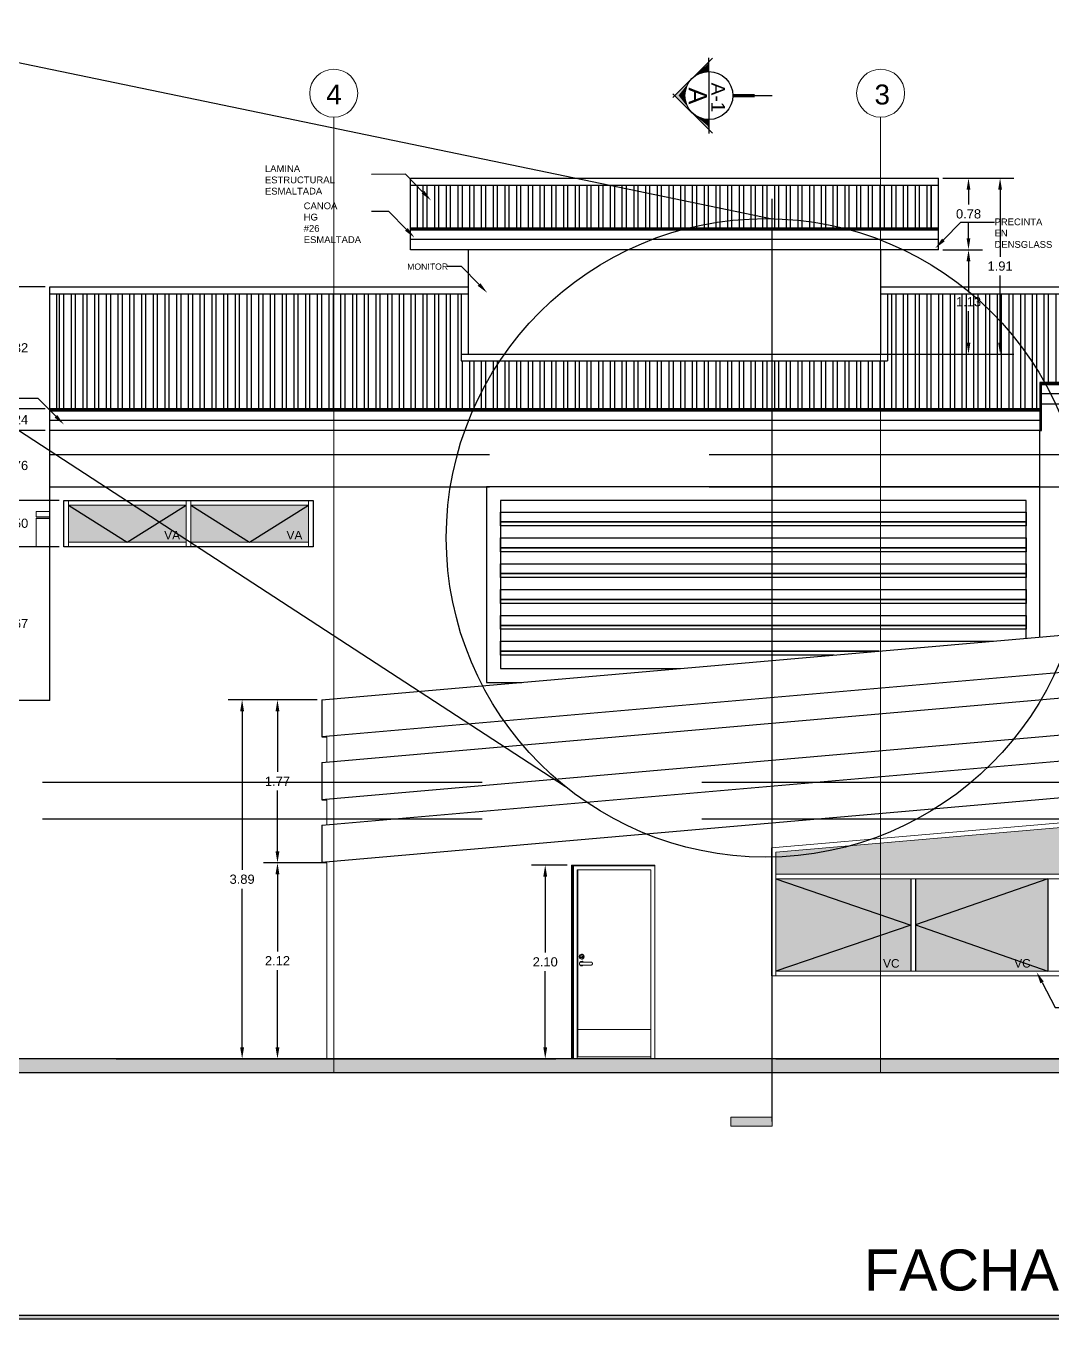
# Model space of a CAD drawing. Header units: inches. Extents: x -6 to 158, y 10 to 161.
# Drawn here: x 131.9 to 143.02, y 10.41 to 24.43 of the extents above; entities that cross this region are included whole.
import ezdxf
from ezdxf import colors
from ezdxf.entities.mleader import LeaderData, LeaderLine
from ezdxf.math import Vec2, Vec3

# ---------------------------------------------------------------- set-up
doc = ezdxf.new("R2010")
doc.units = ezdxf.units.IN
doc.header["$MEASUREMENT"] = 0
for name, pattern in [('Center', [40, 10, -5, 20, -5]), ('DASHED2', [9.525, 6.35, -3.175]), ('Grid Line', [22.225, 12.7, -3.175, 3.175, -3.175])]:
    doc.linetypes.add(name, pattern=pattern)
for name, color, linetype in [('10 HATCH 2', 9, 'Continuous'), ('2', 2, 'Continuous'), ('2 Ejes 2', 2, 'Continuous'), ('3', 3, 'Continuous'), ('4 Paredes', 5, 'Continuous'), ('6', 6, 'Continuous'), ('A-WALL-PATT', 9, 'Continuous'), ('Dim', 2, 'Continuous'), ('LCorte', 5, 'Center'), ('Proy', 1, 'DASHED2'), ('Seccion', 3, 'Continuous'), ('TEXTO', 2, 'Continuous')]:
    doc.layers.add(name, color=color, linetype=linetype)
for name, color, linetype, lineweight in [('A-DOOR', 2, 'Continuous', 9), ('A-DOOR-FRAM', 2, 'Continuous', 18), ('A-FLOR', 5, 'Continuous', 9), ('A-GENM', 3, 'Continuous', 9), ('A-GLAZ-CWMG', 2, 'Continuous', 9), ('A-WALL', 5, 'Continuous', 9), ('S-GRID', 1, 'Continuous', 9), ('S-GRID-IDEN', 1, 'Continuous', 9)]:
    doc.layers.add(name, color=color, linetype=linetype, lineweight=lineweight)
doc.styles.add('Arial', font='arial.ttf', dxfattribs={"height": 250})
doc.styles.add('Arial_1', font='arial.ttf', dxfattribs={"height": 450})
doc.styles.add('style1', font='micross.ttf')
doc.dimstyles.new('1-50', dxfattribs={"dimscale": 0.05, "dimtxt": 2, "dimasz": 2.5, "dimexe": 3, "dimexo": 1, "dimgap": 1, "dimtad": 0, "dimtih": 1, "dimtoh": 1, "dimzin": 1, "dimdsep": 46, "dimtxsty": 'style1', "dimcen": 2.5, "dimclrd": 124, "dimclre": 124, "dimclrt": 1, "dimadec": 0, "dimazin": 0, "dimtfac": 1, "dimtmove": 2, "dimatfit": 3, "dimfxl": 1, "dimtolj": 1, "dimtzin": 0, "dimlwd": -1, "dimlwe": -1, "dimarcsym": 0})

# ---------------------------------------------------------------- blocks, each defined once
blk = doc.blocks.new('Doors_Door-sets_JELD-WEN_Interior_HP_FS12_FCore_Single_1_0 - 890 x 2090 mm - M9 x M21-327305-Section 4')
at = {"layer": 'A-DOOR'}
for p, q in [((-2114, 2100), (-2114, 0)), ((-2104, 0), (-2104, 2090)), ((-2104, 2090), (-1223, 2090)), ((-1223, 2090), (-1223, 0)), ((-2014, 1133), (-2015, 1133)), ((-2015, 1115), (-2020, 1115)), ((-2020, 1099), (-2015, 1099)), ((-1915, 1049), (-2020, 1049)), ((-2020, 1014), (-1915, 1014)), ((-2015, 1080), (-2014, 1080)), ((-1995, 1111), (-1992, 1111)), ((-1992, 1103), (-1995, 1103)), ((-2055, 318), (-1265, 318)), ((-2063, 22), (-1265, 22)), ((-2063, 22), (-2063, 0)), ((-1265, 0), (-1265, 22))]:
    blk.add_line(p, q, dxfattribs=at)
at = {"layer": 'A-DOOR', "flags": 128}
for points in [[(-2020, 1049), (-2021, 1049), (-2022, 1049), (-2022, 1049), (-2023, 1049), (-2024, 1049), (-2025, 1048), (-2025, 1048), (-2026, 1048), (-2027, 1048), (-2027, 1048), (-2028, 1047), (-2028, 1047), (-2029, 1047), (-2030, 1046), (-2030, 1046), (-2031, 1046), (-2031, 1045), (-2032, 1045), (-2032, 1044), (-2033, 1044), (-2033, 1043), (-2034, 1043), (-2034, 1042), (-2035, 1042), (-2035, 1041), (-2035, 1040), (-2036, 1040), (-2036, 1039), (-2036, 1038), (-2037, 1038), (-2037, 1037), (-2037, 1037), (-2037, 1036), (-2037, 1035), (-2038, 1034), (-2038, 1034), (-2038, 1033), (-2038, 1032), (-2038, 1032), (-2038, 1031), (-2038, 1030), (-2038, 1030), (-2038, 1029), (-2037, 1028), (-2037, 1028), (-2037, 1027), (-2037, 1026), (-2037, 1026), (-2036, 1025), (-2036, 1024), (-2036, 1024), (-2036, 1023), (-2035, 1022), (-2035, 1022), (-2034, 1021), (-2034, 1021), (-2034, 1020), (-2033, 1020), (-2033, 1019), (-2032, 1019), (-2032, 1018), (-2031, 1018), (-2031, 1017), (-2030, 1017), (-2029, 1017), (-2029, 1016), (-2028, 1016), (-2028, 1016), (-2027, 1015), (-2026, 1015), (-2026, 1015), (-2025, 1015), (-2024, 1014), (-2024, 1014), (-2023, 1014), (-2022, 1014), (-2021, 1014), (-2021, 1014), (-2020, 1014)], [(-1915, 1014), (-1914, 1014), (-1914, 1014), (-1913, 1014), (-1912, 1014), (-1912, 1014), (-1911, 1015), (-1910, 1015), (-1909, 1015), (-1909, 1015), (-1908, 1015), (-1908, 1016), (-1907, 1016), (-1906, 1016), (-1906, 1017), (-1905, 1017), (-1905, 1017), (-1904, 1018), (-1903, 1018), (-1903, 1019), (-1902, 1019), (-1902, 1020), (-1902, 1020), (-1901, 1021), (-1901, 1021), (-1900, 1022), (-1900, 1023), (-1900, 1023), (-1899, 1024), (-1899, 1025), (-1899, 1025), (-1899, 1026), (-1898, 1026), (-1898, 1027), (-1898, 1028), (-1898, 1029), (-1898, 1029), (-1898, 1030), (-1898, 1031), (-1898, 1031), (-1898, 1032), (-1898, 1033), (-1898, 1033), (-1898, 1034), (-1898, 1035), (-1898, 1035), (-1898, 1036), (-1898, 1037), (-1899, 1037), (-1899, 1038), (-1899, 1039), (-1899, 1039), (-1900, 1040), (-1900, 1041), (-1901, 1041), (-1901, 1042), (-1901, 1042), (-1902, 1043), (-1902, 1043), (-1903, 1044), (-1903, 1044), (-1904, 1045), (-1904, 1045), (-1905, 1046), (-1905, 1046), (-1906, 1046), (-1907, 1047), (-1907, 1047), (-1908, 1047), (-1908, 1048), (-1909, 1048), (-1910, 1048), (-1910, 1048), (-1911, 1049), (-1912, 1049), (-1913, 1049), (-1913, 1049), (-1914, 1049), (-1915, 1049), (-1915, 1049)]]:
    blk.add_lwpolyline(points, dxfattribs=at)
at = {"layer": 'A-DOOR'}
for centre, major_axis, start_param, end_param in [((-2015, 1107), (0, 26), 4.712389, 7.659898), ((-2015, 1107), (0, 25), 4.712389, 7.643592), ((-2014, 1107), (0, 26), 4.712389, 6.597345), ((-2015, 1107), (0, 26), 1.76488, 4.712389), ((-2015, 1107), (0, 25), 1.781186, 4.712389), ((-2014, 1032), (0, 25), 5.531805, 7.853982), ((-2014, 1032), (0, 25), 1.570796, 3.889982), ((-2014, 1107), (0, 26), 2.827433, 4.712389), ((-2015, 1046), (0, 68.1), 5.938804, 6.312607), ((-2015, 1167), (0, 68.1), 3.112171, 3.485974), ((-2007, 1107), (0, 15.7), 4.45524, 4.969538)]:
    blk.add_ellipse(centre, major_axis=major_axis, ratio=0.989802, start_param=start_param, end_param=end_param, dxfattribs=at)
for points in [[(-1995, 1111), (-1997, 1111), (-2000, 1112), (-2006, 1113), (-2013, 1114), (-2020, 1115), (-2026, 1114), (-2032, 1113), (-2037, 1112), (-2040, 1111), (-2041, 1111)], [(-2041, 1111), (-2041, 1110), (-2041, 1109), (-2041, 1107), (-2041, 1107)], [(-2041, 1107), (-2041, 1106), (-2041, 1104), (-2041, 1103), (-2041, 1103)], [(-2041, 1103), (-2040, 1102), (-2037, 1101), (-2032, 1100), (-2026, 1099), (-2020, 1098), (-2013, 1099), (-2006, 1100), (-2000, 1101), (-1997, 1102), (-1995, 1103)], [(-1995, 1107), (-1995, 1107), (-1995, 1109), (-1995, 1110), (-1995, 1111)], [(-1995, 1103), (-1995, 1103), (-1995, 1104), (-1995, 1106), (-1995, 1107)]]:
    blk.add_open_spline(points, degree=3, dxfattribs=at)
at = {"layer": 'A-DOOR-FRAM'}
for p, q in [((-2104, 0), (-2104, 2090)), ((-1223, 2090), (-2104, 2090)), ((-2063, 2048), (-2063, 0)), ((-2063, 2048), (-1265, 2048)), ((-2056, 2048), (-2056, 22)), ((-1265, 2048), (-1265, 0)), ((-1223, 0), (-1223, 2090))]:
    blk.add_line(p, q, dxfattribs=at)
blk = doc.blocks.new('Rectangular Mullion - 50 x 150mm-1630268-Section 4')
at = {"layer": 'A-GLAZ-CWMG'}
for p, q in [((91, 900), (91, 950)), ((91, 950), (6030, 950)), ((91, 900), (6030, 900)), ((6030, 950), (6030, 900))]:
    blk.add_line(p, q, dxfattribs=at)
blk = doc.blocks.new('*D549')
at = {"layer": 'Defpoints', "color": 0, "transparency": 16777216}
for p in [(137.814, 15.332), (137.528, 13.232), (137.778, 13.232)]:
    blk.add_point(p, dxfattribs=at)
at = {"layer": 'Dim', "color": 124, "transparency": 16777216}
for p, q in [((137.764, 15.332), (137.378, 15.332)), ((137.528, 15.207), (137.528, 14.384)), ((137.528, 13.357), (137.528, 14.181)), ((137.728, 13.232), (137.378, 13.232))]:
    blk.add_line(p, q, dxfattribs=at)
for points in [[(137.507, 15.207), (137.549, 15.207), (137.528, 15.332)], [(137.507, 13.357), (137.549, 13.357), (137.528, 13.232)]]:
    blk.add_solid(points, dxfattribs=at)
at = {"layer": 'Dim', "color": 1, "transparency": 16777216, "insert": (137.528, 14.282), "char_height": 0.1, "attachment_point": 5, "style": 'style1'}
blk.add_mtext('\\A1;2.10', dxfattribs=at)
blk = doc.blocks.new('*D550')
at = {"layer": 'Defpoints', "color": 0, "transparency": 16777216}
for p in [(134.627, 15.357), (135.162, 15.357), (135.162, 13.232)]:
    blk.add_point(p, dxfattribs=at)
at = {"layer": 'Dim', "color": 124, "transparency": 16777216}
for p, q in [((135.112, 15.357), (134.477, 15.357)), ((134.627, 15.232), (134.627, 14.396)), ((134.627, 13.357), (134.627, 14.194)), ((135.112, 13.232), (134.477, 13.232))]:
    blk.add_line(p, q, dxfattribs=at)
for points in [[(134.606, 15.232), (134.648, 15.232), (134.627, 15.357)], [(134.606, 13.357), (134.648, 13.357), (134.627, 13.232)]]:
    blk.add_solid(points, dxfattribs=at)
at = {"layer": 'Dim', "color": 1, "transparency": 16777216, "insert": (134.627, 14.295), "char_height": 0.1, "attachment_point": 5, "style": 'style1'}
blk.add_mtext('\\A1;2.12', dxfattribs=at)
blk = doc.blocks.new('*D551')
at = {"layer": 'Defpoints', "color": 0, "transparency": 16777216}
for p in [(134.627, 17.123), (135.107, 17.123), (135.162, 15.357)]:
    blk.add_point(p, dxfattribs=at)
at = {"layer": 'Dim', "color": 124, "transparency": 16777216}
for p, q in [((135.057, 17.123), (134.477, 17.123)), ((134.627, 16.998), (134.627, 16.341)), ((134.627, 15.482), (134.627, 16.139)), ((135.112, 15.357), (134.477, 15.357))]:
    blk.add_line(p, q, dxfattribs=at)
for points in [[(134.606, 16.998), (134.648, 16.998), (134.627, 17.123)], [(134.606, 15.482), (134.648, 15.482), (134.627, 15.357)]]:
    blk.add_solid(points, dxfattribs=at)
at = {"layer": 'Dim', "color": 1, "transparency": 16777216, "insert": (134.627, 16.24), "char_height": 0.1, "attachment_point": 5, "style": 'style1'}
blk.add_mtext('\\A1;1.77', dxfattribs=at)
blk = doc.blocks.new('*D552')
at = {"layer": 'Defpoints', "color": 0, "transparency": 16777216}
for p in [(131.79, 18.782), (132.312, 18.782), (132.162, 17.115)]:
    blk.add_point(p, dxfattribs=at)
at = {"layer": 'Dim', "color": 124, "transparency": 16777216}
for p, q in [((132.262, 18.782), (131.64, 18.782)), ((131.79, 18.657), (131.79, 18.05)), ((131.79, 17.24), (131.79, 17.847)), ((132.112, 17.115), (131.64, 17.115))]:
    blk.add_line(p, q, dxfattribs=at)
for points in [[(131.769, 18.657), (131.811, 18.657), (131.79, 18.782)], [(131.769, 17.24), (131.811, 17.24), (131.79, 17.115)]]:
    blk.add_solid(points, dxfattribs=at)
at = {"layer": 'Dim', "color": 1, "transparency": 16777216, "insert": (131.79, 17.949), "char_height": 0.1, "attachment_point": 5, "style": 'style1'}
blk.add_mtext('\\A1;1.67', dxfattribs=at)
blk = doc.blocks.new('*D553')
at = {"layer": 'Defpoints', "color": 0, "transparency": 16777216}
for p in [(131.79, 19.282), (132.312, 19.282), (132.312, 18.782)]:
    blk.add_point(p, dxfattribs=at)
at = {"layer": 'Dim', "color": 124, "transparency": 16777216}
for p, q in [((132.262, 19.282), (131.64, 19.282)), ((131.79, 19.157), (131.79, 19.138)), ((131.79, 18.907), (131.79, 18.934)), ((132.262, 18.782), (131.64, 18.782))]:
    blk.add_line(p, q, dxfattribs=at)
for points in [[(131.769, 19.157), (131.811, 19.157), (131.79, 19.282)], [(131.769, 18.907), (131.811, 18.907), (131.79, 18.782)]]:
    blk.add_solid(points, dxfattribs=at)
at = {"layer": 'Dim', "color": 1, "transparency": 16777216, "insert": (131.791, 19.036), "char_height": 0.1, "attachment_point": 5, "style": 'style1'}
blk.add_mtext('\\A1;0.50', dxfattribs=at)
blk = doc.blocks.new('*D554')
at = {"layer": 'Defpoints', "color": 0, "transparency": 16777216}
for p in [(131.79, 20.041), (132.162, 20.041), (132.162, 19.282)]:
    blk.add_point(p, dxfattribs=at)
at = {"layer": 'Dim', "color": 124, "transparency": 16777216}
for p, q in [((132.112, 20.041), (131.64, 20.041)), ((131.79, 19.916), (131.79, 19.764)), ((131.79, 19.407), (131.79, 19.56)), ((132.112, 19.282), (131.64, 19.282))]:
    blk.add_line(p, q, dxfattribs=at)
for points in [[(131.769, 19.916), (131.811, 19.916), (131.79, 20.041)], [(131.769, 19.407), (131.811, 19.407), (131.79, 19.282)]]:
    blk.add_solid(points, dxfattribs=at)
at = {"layer": 'Dim', "color": 1, "transparency": 16777216, "insert": (131.79, 19.662), "char_height": 0.1, "attachment_point": 5, "style": 'style1'}
blk.add_mtext('\\A1;0.76', dxfattribs=at)
blk = doc.blocks.new('*D555')
at = {"layer": 'Defpoints', "color": 0, "transparency": 16777216}
for p in [(131.79, 20.276), (132.162, 20.276), (132.162, 20.041)]:
    blk.add_point(p, dxfattribs=at)
at = {"layer": 'Dim', "color": 124, "transparency": 16777216}
for p, q in [((131.79, 20.401), (131.79, 20.526)), ((132.112, 20.276), (131.64, 20.276)), ((131.79, 20.276), (131.79, 20.26)), ((131.79, 20.041), (131.79, 20.057)), ((132.112, 20.041), (131.64, 20.041)), ((131.79, 19.916), (131.79, 19.791))]:
    blk.add_line(p, q, dxfattribs=at)
for points in [[(131.769, 20.401), (131.811, 20.401), (131.79, 20.276)], [(131.769, 19.916), (131.811, 19.916), (131.79, 20.041)]]:
    blk.add_solid(points, dxfattribs=at)
at = {"layer": 'Dim', "color": 1, "transparency": 16777216, "insert": (131.79, 20.159), "char_height": 0.1, "attachment_point": 5, "style": 'style1'}
blk.add_mtext('\\A1;0.24', dxfattribs=at)
blk = doc.blocks.new('*D556')
at = {"layer": 'Defpoints', "color": 0, "transparency": 16777216}
for p in [(131.79, 21.598), (132.162, 21.598), (132.162, 20.276)]:
    blk.add_point(p, dxfattribs=at)
at = {"layer": 'Dim', "color": 124, "transparency": 16777216}
for p, q in [((132.112, 21.598), (131.64, 21.598)), ((131.79, 21.473), (131.79, 21.039)), ((131.79, 20.401), (131.79, 20.836)), ((132.112, 20.276), (131.64, 20.276))]:
    blk.add_line(p, q, dxfattribs=at)
for points in [[(131.769, 21.473), (131.811, 21.473), (131.79, 21.598)], [(131.769, 20.401), (131.811, 20.401), (131.79, 20.276)]]:
    blk.add_solid(points, dxfattribs=at)
at = {"layer": 'Dim', "color": 1, "transparency": 16777216, "insert": (131.79, 20.937), "char_height": 0.1, "attachment_point": 5, "style": 'style1'}
blk.add_mtext('\\A1;1.32', dxfattribs=at)
blk = doc.blocks.new('*D423')
at = {"layer": 'Defpoints', "color": 0, "transparency": 16777216}
for p in [(131.419, 20.041), (132.162, 20.041), (132.162, 17.115)]:
    blk.add_point(p, dxfattribs=at)
at = {"layer": 'Dim', "color": 124, "transparency": 16777216}
for p, q in [((132.112, 20.041), (131.269, 20.041)), ((131.419, 19.916), (131.419, 18.679)), ((131.419, 17.24), (131.419, 18.476)), ((132.112, 17.115), (131.269, 17.115))]:
    blk.add_line(p, q, dxfattribs=at)
for points in [[(131.398, 19.916), (131.44, 19.916), (131.419, 20.041)], [(131.398, 17.24), (131.44, 17.24), (131.419, 17.115)]]:
    blk.add_solid(points, dxfattribs=at)
at = {"layer": 'Dim', "color": 1, "transparency": 16777216, "insert": (131.419, 18.578), "char_height": 0.1, "attachment_point": 5, "style": 'style1'}
blk.add_mtext('\\A1;2.93', dxfattribs=at)
blk = doc.blocks.new('*D425')
at = {"layer": 'Defpoints', "color": 0, "transparency": 16777216}
for p in [(134.244, 17.123), (134.627, 17.123), (134.627, 13.232)]:
    blk.add_point(p, dxfattribs=at)
at = {"layer": 'Dim', "color": 124, "transparency": 16777216}
for p, q in [((134.577, 17.123), (134.094, 17.123)), ((134.244, 16.998), (134.244, 15.279)), ((134.244, 13.357), (134.244, 15.076)), ((134.577, 13.232), (134.094, 13.232))]:
    blk.add_line(p, q, dxfattribs=at)
for points in [[(134.223, 16.998), (134.265, 16.998), (134.244, 17.123)], [(134.223, 13.357), (134.265, 13.357), (134.244, 13.232)]]:
    blk.add_solid(points, dxfattribs=at)
at = {"layer": 'Dim', "color": 1, "transparency": 16777216, "insert": (134.244, 15.178), "char_height": 0.1, "attachment_point": 5, "style": 'style1'}
blk.add_mtext('\\A1;3.89', dxfattribs=at)
blk = doc.blocks.new('*D560')
at = {"layer": 'Defpoints', "color": 0, "transparency": 16777216}
for p in [(141.787, 22.001), (142.114, 22.001), (141.162, 20.87)]:
    blk.add_point(p, dxfattribs=at)
at = {"layer": 'Dim', "color": 124, "transparency": 16777216}
for p, q in [((141.837, 22.001), (142.264, 22.001)), ((142.114, 21.876), (142.114, 21.538)), ((142.114, 20.995), (142.114, 21.334)), ((141.212, 20.87), (142.264, 20.87))]:
    blk.add_line(p, q, dxfattribs=at)
for points in [[(142.093, 21.876), (142.134, 21.876), (142.114, 22.001)], [(142.093, 20.995), (142.134, 20.995), (142.114, 20.87)]]:
    blk.add_solid(points, dxfattribs=at)
at = {"layer": 'Dim', "color": 1, "transparency": 16777216, "insert": (142.114, 21.436), "char_height": 0.1, "attachment_point": 5, "style": 'style1'}
blk.add_mtext('\\A1;1.13', dxfattribs=at)
blk = doc.blocks.new('*D561')
at = {"layer": 'Defpoints', "color": 0, "transparency": 16777216}
for p in [(141.787, 22.776), (142.114, 22.776), (141.787, 22.001)]:
    blk.add_point(p, dxfattribs=at)
at = {"layer": 'Dim', "color": 124, "transparency": 16777216}
for p, q in [((141.837, 22.776), (142.264, 22.776)), ((142.114, 22.651), (142.114, 22.491)), ((142.114, 22.126), (142.114, 22.287)), ((141.837, 22.001), (142.264, 22.001))]:
    blk.add_line(p, q, dxfattribs=at)
for points in [[(142.093, 22.651), (142.134, 22.651), (142.114, 22.776)], [(142.093, 22.126), (142.134, 22.126), (142.114, 22.001)]]:
    blk.add_solid(points, dxfattribs=at)
at = {"layer": 'Dim', "color": 1, "transparency": 16777216, "insert": (142.114, 22.389), "char_height": 0.1, "attachment_point": 5, "style": 'style1'}
blk.add_mtext('\\A1;0.78', dxfattribs=at)
blk = doc.blocks.new('*D426')
at = {"layer": 'Defpoints', "color": 0, "transparency": 16777216}
for p in [(142.114, 22.776), (142.456, 22.776), (142.114, 20.87)]:
    blk.add_point(p, dxfattribs=at)
at = {"layer": 'Dim', "color": 124, "transparency": 16777216}
for p, q in [((142.164, 22.776), (142.606, 22.776)), ((142.456, 22.651), (142.456, 21.925)), ((142.456, 20.995), (142.456, 21.722)), ((142.164, 20.87), (142.606, 20.87))]:
    blk.add_line(p, q, dxfattribs=at)
for points in [[(142.435, 22.651), (142.477, 22.651), (142.456, 22.776)], [(142.435, 20.995), (142.477, 20.995), (142.456, 20.87)]]:
    blk.add_solid(points, dxfattribs=at)
at = {"layer": 'Dim', "color": 1, "transparency": 16777216, "insert": (142.456, 21.823), "char_height": 0.1, "attachment_point": 5, "style": 'style1'}
blk.add_mtext('\\A1;1.91', dxfattribs=at)
blk = doc.blocks.new('Grid - M_Grid Head - Circle-10837-Section 2')
at = {"layer": 'S-GRID-IDEN'}
blk.add_circle((-13844, 10530), 325, dxfattribs=at)

msp = doc.modelspace()

# ---------------------------------------------------------------- hatches: boundary and pattern name
at = {"layer": '10 HATCH 2'}
h = msp.add_hatch(dxfattribs=at)
h.set_pattern_fill('STEEL', color=251, scale=0.04, angle=45)
h.set_pattern_definition([(90, (-3122.95214, -1605.78039), (-0.127, 0), []), (90, (-3122.99704, -1605.73549), (-0.127, 0), [])])
h.paths.add_polyline_path([(139.987, 20.276), (139.987, 20.795), (136.618, 20.795), (136.618, 21.523), (135.237, 21.523), (135.237, 20.276)])
h.paths.add_polyline_path([(135.237, 21.523), (132.237, 21.523), (132.237, 20.276), (135.237, 20.276)])
h.paths.add_polyline_path([(141.162, 20.276), (141.162, 20.795), (139.987, 20.795), (139.987, 20.276)])
h.paths.add_polyline_path([(142.887, 20.276), (142.887, 20.561), (142.887, 20.563), (146.743, 20.563), (146.743, 21.523), (141.237, 21.523), (141.237, 20.795), (141.162, 20.795), (141.162, 20.276)])
h.paths.add_polyline_path([(141.162, 22.236), (141.712, 22.236), (141.712, 22.701), (141.162, 22.701)])
h.paths.add_polyline_path([(141.162, 22.236), (141.162, 22.701), (139.987, 22.701), (139.987, 22.236)])
h.paths.add_polyline_path([(139.987, 22.236), (139.987, 22.701), (136.143, 22.701), (136.143, 22.236)])
h = msp.add_hatch(color=251, dxfattribs=at)
h.dxf.hatch_style = 1
h.paths.add_polyline_path([(158.455, 13.232), (153.781, 13.232), (153.781, 13.082), (158.455, 13.082)])
h.paths.add_polyline_path([(153.781, 13.232), (118.31, 13.232), (118.31, 13.082), (153.781, 13.082)])
at = {"layer": '6'}
h = msp.add_hatch(color=256, dxfattribs=at)
h.dxf.hatch_style = 1
h.paths.add_polyline_path([(128.871, 10.453), (128.871, 10.411), (148.215, 10.411), (148.215, 10.453)])
at = {"layer": 'A-FLOR'}
msp.add_hatch(color=256, dxfattribs=at).paths.add_polyline_path([(139.537, 12.601), (139.987, 12.601), (139.987, 12.501), (139.537, 12.501)], flags=0)
at = {"layer": 'A-WALL-PATT', "lineweight": 18}
h = msp.add_hatch(color=256, dxfattribs=at)
h.dxf.hatch_style = 1
h.paths.add_polyline_path([(132.362, 19.232), (132.362, 18.832), (132.999, 18.832)])
h.paths.add_polyline_path([(132.362, 19.232), (132.999, 18.832), (133.637, 19.232)])
h.paths.add_polyline_path([(133.637, 18.832), (133.637, 19.232), (132.999, 18.832)], flags=17)
h.paths.add_polyline_path([(134.324, 18.832), (133.687, 19.232), (133.687, 18.832)], flags=17)
h.paths.add_polyline_path([(134.324, 18.832), (134.962, 19.232), (133.687, 19.232)])
h.paths.add_polyline_path([(134.962, 18.832), (134.962, 19.232), (134.324, 18.832)], flags=17)
h.paths.add_polyline_path([(133.377, 18.838), (133.595, 18.838), (133.595, 18.977), (133.377, 18.977)], flags=24)
h.paths.add_polyline_path([(134.702, 18.838), (134.92, 18.838), (134.92, 18.977), (134.702, 18.977)], flags=24)
h = msp.add_hatch(color=256, dxfattribs=at)
h.dxf.hatch_style = 1
h.paths.add_polyline_path([(141.162, 15.57), (141.162, 15.232), (145.967, 15.232), (145.967, 15.989)])
h.paths.add_polyline_path([(140.028, 15.471), (140.028, 15.232), (141.162, 15.232), (141.162, 15.57)])
h.paths.add_polyline_path([(145.745, 15.247), (145.955, 15.247), (145.955, 15.385), (145.745, 15.385)], flags=24)
h = msp.add_hatch(color=256, dxfattribs=at)
h.dxf.hatch_style = 1
h.paths.add_polyline_path([(141.538, 14.683), (142.972, 14.182), (142.972, 15.182)])
h.paths.add_polyline_path([(141.538, 15.182), (141.538, 14.683), (142.972, 15.182)], flags=17)
h.paths.add_polyline_path([(141.538, 14.683), (141.538, 14.182), (142.972, 14.182)], flags=17)
h.paths.add_polyline_path([(141.488, 14.682), (141.162, 14.571), (141.162, 14.182), (141.488, 14.182)])
h.paths.add_polyline_path([(141.162, 14.571), (141.488, 14.682), (141.162, 14.794)])
h.paths.add_polyline_path([(141.162, 14.794), (141.488, 14.682), (141.488, 15.182), (141.162, 15.182)])
h.paths.add_polyline_path([(140.028, 15.182), (141.162, 14.794), (141.162, 15.182)], flags=17)
h.paths.add_polyline_path([(140.028, 15.182), (140.028, 14.182), (141.162, 14.571), (141.162, 14.794)])
h.paths.add_polyline_path([(140.028, 14.182), (141.162, 14.182), (141.162, 14.571)], flags=17)
h.paths.add_polyline_path([(142.586, 14.198), (142.796, 14.198), (142.796, 14.336), (142.586, 14.336)], flags=24)
h.paths.add_polyline_path([(141.164, 14.195), (141.39, 14.195), (141.39, 14.338), (141.164, 14.338)], flags=24)

# ---------------------------------------------------------------- linework, layer by layer
msp.add_line((128.871, 10.453), (148.215, 10.453))
at = {"layer": '2'}
for p, q in [((136.068, 22.701), (141.787, 22.701)), ((136.143, 22.236), (136.143, 22.701)), ((141.712, 22.236), (141.712, 22.701)), ((132.162, 21.523), (136.693, 21.523)), ((132.237, 20.276), (132.237, 21.523)), ((136.618, 21.523), (136.618, 20.795)), ((141.162, 21.523), (146.818, 21.523)), ((141.237, 21.523), (141.237, 20.795)), ((136.618, 20.795), (141.237, 20.795)), ((146.818, 20.563), (142.887, 20.563)), ((146.818, 20.55), (142.906, 20.55)), ((146.818, 20.537), (142.906, 20.537)), ((146.818, 20.438), (142.906, 20.438)), ((146.818, 20.328), (142.906, 20.328)), ((141.488, 15.182), (141.488, 14.182)), ((141.538, 15.182), (141.538, 14.182)), ((142.972, 15.182), (142.972, 14.182))]:
    msp.add_line(p, q, dxfattribs=at)
at = {"layer": '3'}
for p, q in [((136.068, 22.776), (141.787, 22.776)), ((136.068, 22.001), (136.068, 22.776)), ((141.787, 22.001), (141.787, 22.776)), ((141.787, 22.236), (136.068, 22.236)), ((141.787, 22.224), (136.068, 22.224)), ((141.787, 22.211), (136.068, 22.211)), ((141.787, 22.111), (136.068, 22.111)), ((141.787, 22.001), (136.068, 22.001)), ((136.693, 22.001), (136.693, 20.87)), ((141.162, 22.001), (141.162, 20.87)), ((132.162, 21.598), (136.693, 21.598)), ((132.162, 20.041), (132.162, 21.598)), ((141.162, 21.598), (146.818, 21.598)), ((136.618, 20.87), (141.237, 20.87)), ((142.887, 20.561), (142.887, 20.563)), ((142.887, 20.561), (142.887, 20.276)), ((142.906, 20.041), (142.906, 20.561)), ((142.906, 20.276), (132.162, 20.276)), ((142.887, 20.264), (132.162, 20.264)), ((142.887, 20.251), (132.162, 20.251)), ((142.887, 20.276), (142.887, 20.041)), ((142.887, 20.151), (132.162, 20.151)), ((132.162, 17.115), (132.162, 20.041)), ((142.887, 20.041), (132.162, 20.041)), ((142.887, 17.802), (142.887, 20.041)), ((142.887, 20.041), (142.906, 20.041)), ((132.162, 17.115), (130.262, 17.115))]:
    msp.add_line(p, q, dxfattribs=at)
msp.add_lwpolyline([(135.012, 18.782), (132.312, 18.782), (132.312, 19.282), (135.012, 19.282)], close=True, dxfattribs=at)
at = {"layer": '6', "color": 10}
for p, q in [((129.901, 24.427), (139.987, 22.337)), ((128.75, 22.048), (137.746, 16.183))]:
    msp.add_line(p, q, dxfattribs=at)
at = {"layer": '6'}
for p, q in [((135.107, 17.123), (148.238, 18.27)), ((148.225, 17.865), (135.107, 16.72)), ((135.107, 16.443), (148.238, 17.59)), ((148.225, 17.185), (135.107, 16.04)), ((135.107, 17.123), (135.107, 16.72)), ((135.107, 15.763), (148.238, 16.91)), ((135.107, 16.72), (135.162, 16.717)), ((148.225, 16.505), (135.107, 15.36)), ((135.107, 16.443), (135.107, 16.04)), ((135.107, 16.04), (135.162, 16.037)), ((135.107, 15.763), (135.107, 15.36)), ((135.107, 15.36), (135.162, 15.357))]:
    msp.add_line(p, q, dxfattribs=at)
at = {"layer": '6', "color": 2}
for points in [[(142.887, 17.802), (142.887, 19.432), (136.893, 19.432), (136.893, 17.312), (137.273, 17.312)], [(142.737, 17.789), (142.737, 19.282), (137.043, 19.282), (137.043, 17.462), (138.991, 17.462)], [(141.144, 17.65), (137.043, 17.65), (137.043, 17.758), (142.383, 17.758)]]:
    msp.add_lwpolyline(points, dxfattribs=at)
for points in [[(137.043, 19.158), (142.737, 19.158), (142.737, 19.05), (137.043, 19.05)], [(137.043, 18.878), (142.737, 18.878), (142.737, 18.77), (137.043, 18.77)], [(137.043, 18.598), (142.737, 18.598), (142.737, 18.49), (137.043, 18.49)], [(137.043, 18.318), (142.737, 18.318), (142.737, 18.21), (137.043, 18.21)], [(137.043, 18.038), (142.737, 18.038), (142.737, 17.93), (137.043, 17.93)]]:
    msp.add_lwpolyline(points, close=True, dxfattribs=at)
at = {"layer": '6', "color": 1}
for points in [[(137.043, 19.05), (142.737, 19.05), (142.737, 19.008), (137.043, 19.008)], [(137.043, 18.77), (142.737, 18.77), (142.737, 18.728), (137.043, 18.728)], [(137.043, 18.49), (142.737, 18.49), (142.737, 18.448), (137.043, 18.448)], [(137.043, 18.21), (142.737, 18.21), (142.737, 18.168), (137.043, 18.168)], [(137.043, 17.93), (142.737, 17.93), (142.737, 17.888), (137.043, 17.888)]]:
    msp.add_lwpolyline(points, close=True, dxfattribs=at)
msp.add_lwpolyline([(140.658, 17.608), (137.043, 17.608), (137.043, 17.65), (141.144, 17.65)], dxfattribs=at)
at = {"layer": '6'}
for points in [[(118.31, 13.082), (158.455, 13.082), (158.455, 13.232), (118.31, 13.232)], [(128.871, 10.453), (148.215, 10.453), (148.215, 10.411), (128.871, 10.411)]]:
    msp.add_lwpolyline(points, close=True, dxfattribs=at)
at = {"layer": '6', "color": 10}
msp.add_circle((139.916, 18.878), 3.46, dxfattribs=at)
at = {"layer": 'A-DOOR'}
for p, q in [((139.978, 15.517), (146.016, 16.044)), ((146.016, 16.044), (139.978, 15.517)), ((145.967, 15.989), (140.028, 15.471)), ((139.978, 14.132), (139.978, 15.517)), ((139.978, 15.517), (139.978, 14.132)), ((140.028, 15.471), (140.028, 14.132)), ((140.028, 15.232), (145.967, 15.232)), ((140.028, 15.182), (145.967, 15.182)), ((144.291, 14.182), (140.028, 14.182)), ((146.016, 14.132), (139.978, 14.132)), ((140.028, 14.132), (139.978, 14.132)), ((144.341, 14.132), (139.978, 14.132)), ((140.028, 14.132), (144.291, 14.132))]:
    msp.add_line(p, q, dxfattribs=at)
at = {"layer": 'A-FLOR'}
for p, q in [((118.31, 13.232), (144.4, 13.232)), ((144.4, 13.082), (118.31, 13.082)), ((139.537, 12.601), (139.537, 12.501)), ((139.987, 12.601), (139.537, 12.601)), ((139.537, 12.501), (139.987, 12.501)), ((139.987, 12.501), (139.987, 12.601))]:
    msp.add_line(p, q, dxfattribs=at)
at = {"layer": 'A-GENM'}
for p, q in [((132.012, 19.106), (132.012, 19.163)), ((132.162, 19.163), (132.012, 19.163)), ((132.162, 19.106), (132.012, 19.106)), ((132.012, 19.088), (132.012, 19.092)), ((132.162, 19.092), (132.012, 19.092)), ((132.012, 18.786), (132.012, 19.088)), ((132.162, 19.088), (132.012, 19.088)), ((132.012, 18.783), (132.012, 18.786)), ((132.162, 18.786), (132.012, 18.786)), ((132.012, 18.781), (132.012, 18.783)), ((132.162, 18.783), (132.012, 18.783)), ((132.162, 18.781), (132.012, 18.781))]:
    msp.add_line(p, q, dxfattribs=at)
at = {"layer": 'A-GLAZ-CWMG'}
for p, q in [((132.362, 18.782), (132.362, 19.282)), ((132.362, 19.232), (132.362, 19.282)), ((132.362, 19.232), (133.637, 19.232)), ((133.637, 19.282), (133.637, 19.232)), ((133.637, 19.282), (133.637, 18.782)), ((133.687, 19.232), (133.687, 19.282)), ((133.687, 18.782), (133.687, 19.282)), ((133.687, 19.232), (134.962, 19.232)), ((134.962, 19.282), (134.962, 19.232)), ((134.962, 19.282), (134.962, 18.782)), ((132.362, 18.782), (132.362, 18.832)), ((133.637, 18.832), (132.362, 18.832)), ((133.637, 18.832), (133.637, 18.782)), ((133.687, 18.782), (133.687, 18.832)), ((134.962, 18.832), (133.687, 18.832)), ((134.962, 18.832), (134.962, 18.782))]:
    msp.add_line(p, q, dxfattribs=at)
at = {"layer": 'A-WALL'}
for p, q in [((135.162, 16.448), (135.162, 16.717)), ((135.162, 15.768), (135.162, 16.037)), ((135.162, 13.232), (135.162, 15.357)), ((137.814, 13.232), (137.814, 15.332)), ((137.814, 15.332), (138.715, 15.332)), ((138.715, 15.332), (138.715, 13.232))]:
    msp.add_line(p, q, dxfattribs=at)
at = {"layer": 'LCorte'}
for p in [(139.795, 23.672), (139.987, 12.551)]:
    msp.add_line(p, (139.987, 23.672), dxfattribs=at)
at = {"layer": 'Proy', "color": 253, "ltscale": 0.75}
for p, q in [((132.162, 19.782), (157.192, 19.782)), ((132.162, 19.432), (146.818, 19.432)), ((124.937, 16.232), (157.192, 16.232)), ((124.937, 15.832), (153.856, 15.832))]:
    msp.add_line(p, q, dxfattribs=at)
at = {"layer": 'Proy', "ltscale": 0.75}
for p, q in [((132.362, 19.232), (132.999, 18.832)), ((132.999, 18.832), (133.637, 19.232)), ((133.687, 19.232), (134.324, 18.832)), ((134.324, 18.832), (134.962, 19.232)), ((140.028, 15.182), (141.488, 14.682)), ((142.972, 15.182), (141.538, 14.683)), ((141.488, 14.682), (140.028, 14.182)), ((141.538, 14.683), (142.972, 14.182)), ((125.737, 13.232), (157.192, 13.232))]:
    msp.add_line(p, q, dxfattribs=at)
at = {"layer": 'S-GRID', "color": 253, "linetype": 'Grid Line'}
for p, q in [((135.237, 13.082), (135.237, 23.438)), ((141.162, 13.082), (141.162, 23.438))]:
    msp.add_line(p, q, dxfattribs=at)
at = {"layer": 'Seccion', "linetype": 'Continuous'}
for p, q in [((139.339, 24.078), (138.912, 23.652)), ((139.301, 23.932), (139.301, 24.082)), ((139.301, 23.932), (139.301, 23.411)), ((139.339, 23.265), (138.912, 23.692)), ((139.561, 23.683), (139.795, 23.683)), ((139.561, 23.677), (139.795, 23.677)), ((139.561, 23.672), (139.795, 23.672)), ((139.561, 23.666), (139.795, 23.666)), ((139.561, 23.661), (139.795, 23.661)), ((139.301, 23.411), (139.301, 23.261))]:
    msp.add_line(p, q, dxfattribs=at)
msp.add_circle((139.301, 23.672), 0.26, dxfattribs=at)
for points in [[(139.117, 23.856), (139.301, 24.04), (139.285, 24.008)], [(139.142, 23.878), (139.117, 23.856), (139.285, 24.008)], [(139.171, 23.897), (139.142, 23.878), (139.285, 24.008)], [(139.201, 23.912), (139.171, 23.897), (139.285, 24.008)], [(139.233, 23.923), (139.201, 23.912), (139.285, 24.008)], [(139.267, 23.93), (139.233, 23.923), (139.285, 24.008)], [(139.301, 23.932), (139.267, 23.93), (139.285, 24.008)], [(139.301, 24.04), (139.301, 23.932), (139.285, 24.008)], [(138.933, 23.672), (139.117, 23.856), (138.973, 23.673)], [(139.117, 23.856), (139.075, 23.802), (138.973, 23.673)], [(139.075, 23.802), (139.049, 23.739), (138.973, 23.673)], [(139.049, 23.739), (139.04, 23.672), (138.973, 23.673)], [(139.117, 23.488), (138.933, 23.672), (138.973, 23.673)], [(139.075, 23.542), (139.117, 23.488), (138.973, 23.673)], [(139.049, 23.604), (139.075, 23.542), (138.973, 23.673)], [(139.04, 23.672), (139.049, 23.604), (138.973, 23.673)], [(139.301, 23.303), (139.117, 23.488), (139.288, 23.344)], [(139.117, 23.488), (139.142, 23.465), (139.288, 23.344)], [(139.142, 23.465), (139.171, 23.446), (139.288, 23.344)], [(139.171, 23.446), (139.201, 23.431), (139.288, 23.344)], [(139.201, 23.431), (139.233, 23.42), (139.288, 23.344)], [(139.233, 23.42), (139.267, 23.414), (139.288, 23.344)], [(139.267, 23.414), (139.301, 23.411), (139.288, 23.344)], [(139.301, 23.411), (139.301, 23.303), (139.288, 23.344)]]:
    msp.add_solid(points, dxfattribs=at)

# ---------------------------------------------------------------- block references
at = {"layer": 'A-DOOR', "xscale": 0.001, "yscale": 0.001, "zscale": 0.001}
for name in ['Doors_Door-sets_JELD-WEN_Interior_HP_FS12_FCore_Single_1_0 - 890 x 2090 mm - M9 x M21-327305-Section 4', 'Rectangular Mullion - 50 x 150mm-1630268-Section 4']:
    msp.add_blockref(name, (139.937, 13.232), dxfattribs=at)
at = {"layer": 'S-GRID-IDEN', "color": 253, "xscale": 0.0008000000000000003, "yscale": 0.0008000000000000003, "zscale": 0.0008000000000000003}
for p in [(146.312, 15.273), (152.237, 15.273)]:
    msp.add_blockref('Grid - M_Grid Head - Circle-10837-Section 2', p, dxfattribs=at)

# ---------------------------------------------------------------- texts
at = {"layer": '2 Ejes 2', "color": 253, "char_height": 0.216, "width": 0.20395, "attachment_point": 1, "style": 'Arial_1'}
for s, insert in [('4', (135.155, 23.791)), ('3', (141.095, 23.791))]:
    msp.add_mtext(s, dxfattribs=dict(at, insert=insert))
at = {"layer": '4 Paredes', "insert": (148.665, 11.166), "char_height": 0.44588, "width": 19.79372, "attachment_point": 3, "line_spacing_factor": 0.941778, "style": 'Arial', "bg_fill": 3, "box_fill_scale": 1.25, "bg_fill_color": 256, "bg_fill_true_color": 13158600, "bg_fill_transparency": 0}
msp.add_mtext('FACHADA LAT. DERECHA', dxfattribs=at)
at = {"layer": 'Seccion', "linetype": 'Continuous', "style": 'style1'}
for tag, p, height in [('A', (139.081, 23.76), 0.198), ('A-1', (139.327, 23.812), 0.148)]:
    msp.add_attdef(tag, p, '1', height=height, rotation=270, dxfattribs=at)
at = {"layer": 'TEXTO', "style": 'style1'}
for s, p in [('VA', (133.4, 18.861)), ('VA', (134.725, 18.861)), ('VC', (141.188, 14.22)), ('VC', (142.609, 14.221))]:
    msp.add_text(s, height=0.0921, dxfattribs=at).set_placement(p)

# ---------------------------------------------------------------- dimensions: what is measured, and where the dimension line sits
at = {"layer": 'Dim'}
for base, p1, p2, picture, middle in [((142.11353, 22.77642), (141.78697, 22.00139), (141.78697, 22.77642), '*D561', (142.11353, 22.38891)), ((142.456, 22.776), (142.114, 20.87), (142.114, 22.776), '*D426', (142.456, 21.823)), ((142.114, 22.001), (141.162, 20.87), (141.787, 22.001), '*D560', (142.114, 21.436)), ((131.79, 21.598), (132.162, 20.276), (132.162, 21.598), '*D556', (131.79, 20.937)), ((131.7903, 20.2764), (132.162, 20.0407), (132.162, 20.2764), '*D555', (131.7903, 20.1586)), ((131.419, 20.041), (132.162, 17.115), (132.162, 20.041), '*D423', (131.419, 18.578)), ((131.79, 20.041), (132.162, 19.282), (132.162, 20.041), '*D554', (131.79, 19.662)), ((131.79, 18.782), (132.162, 17.115), (132.312, 18.782), '*D552', (131.79, 17.949)), ((134.244, 17.123), (134.627, 13.232), (134.627, 17.123), '*D425', (134.244, 15.178)), ((134.627, 17.123), (135.162, 15.357), (135.107, 17.123), '*D551', (134.627, 16.24)), ((134.62686, 15.35721), (135.16197, 13.23223), (135.16197, 15.35721), '*D550', (134.62686, 14.29472)), ((137.528, 13.232), (137.814, 15.332), (137.778, 13.232), '*D549', (137.528, 14.282))]:
    dim = msp.add_linear_dim(base=base, p1=p1, p2=p2, angle=90, dimstyle='1-50', override={"dimfxl": 1.25}, dxfattribs=at)
    dim.commit()
    dim.dimension.update_dxf_attribs({"geometry": picture, "text_midpoint": middle})
dim = msp.add_linear_dim(base=(131.79, 19.282), p1=(132.312, 18.782), p2=(132.312, 19.282), angle=90, dimstyle='1-50', override={"dimfxl": 1.25}, dxfattribs=at)
dim.commit()
dim.dimension.update_dxf_attribs({"geometry": '*D553', "text_midpoint": (131.791, 19.036), "dimtype": 160})

# ---------------------------------------------------------------- leaders
at = {"layer": 'TEXTO'}
ml = msp.add_multileader_mtext('Standard', dxfattribs=at)
ml.set_content('{\\H0.91667x;\\C3;LAMINA ESTRUCTURAL ESMALTADA}', color=256, style='style1')
ml.set_leader_properties(color=1, linetype='ByLayer', lineweight=-1)
ml.build(insert=Vec2(0, 0))
ml.multileader.update_dxf_attribs({"text_right_attachment_type": 2, "dogleg_length": 4.02, "arrow_head_size": 0.125, "scale": 0.05})
ctx = ml.context
ctx.base_point, ctx.scale, ctx.char_height, ctx.arrow_head_size, ctx.landing_gap_size, ctx.plane_origin, ctx.plane_x_axis, ctx.plane_y_axis = Vec3(134.491, 22.875), 0.05, 0.08, 0.125, 0, Vec3(136.98, 22.609), Vec3(0.999998, 0.001982), Vec3(-0.001982, 0.999998)
ctx.right_attachment = 2
notes = []
notes.append((ctx, [(0, (1, 1, 0), (136.014, 22.818), (-0.999998, -0.001982), 0.369, [(0, [(136.291, 22.535)], 0, [])])]))
ctx.mtext.insert, ctx.mtext.text_direction, ctx.mtext.rotation, ctx.mtext.width, ctx.mtext.flow_direction = Vec3(134.491, 22.916), Vec3(0.999998, 0.001982), 0.001982, 1.35024, 5
ml = msp.add_multileader_mtext('Standard', dxfattribs=at)
ml.set_content('{\\H0.91667x;\\C3;CANOA HG #26 ESMALTADA}', color=256, style='style1')
ml.set_leader_properties(color=1, linetype='ByLayer', lineweight=-1)
ml.build(insert=Vec2(0, 0))
ml.multileader.update_dxf_attribs({"text_right_attachment_type": 2, "dogleg_length": 4.02, "arrow_head_size": 0.125, "scale": 0.05})
ctx = ml.context
ctx.base_point, ctx.scale, ctx.char_height, ctx.arrow_head_size, ctx.landing_gap_size, ctx.plane_origin, ctx.plane_x_axis, ctx.plane_y_axis = Vec3(134.911, 22.473), 0.05, 0.08, 0.125, 0, Vec3(136.801, 22.205), Vec3(0.999998, 0.001982), Vec3(-0.001982, 0.999998)
ctx.right_attachment = 2
notes.append((ctx, [(0, (1, 1, 0), (135.835, 22.414), (-0.999998, -0.001982), 0.189, [(0, [(136.112, 22.131)], 0, [])])]))
ctx.mtext.insert, ctx.mtext.text_direction, ctx.mtext.rotation, ctx.mtext.width, ctx.mtext.flow_direction = Vec3(134.911, 22.513), Vec3(0.999998, 0.001982), 0.001982, 1.35024, 5
ml = msp.add_multileader_mtext('Standard', dxfattribs=at)
ml.set_content('{\\H0.91667x;PRECINTA EN DENSGLASS}', color=256, style='style1')
ml.set_leader_properties(color=1, linetype='ByLayer', lineweight=-1)
ml.build(insert=Vec2(0, 0))
ml.multileader.update_dxf_attribs({"text_right_attachment_type": 2, "dogleg_length": 7.378, "arrow_head_size": 0.125, "scale": 0.05})
ctx = ml.context
ctx.base_point, ctx.scale, ctx.char_height, ctx.arrow_head_size, ctx.landing_gap_size, ctx.plane_origin, ctx.plane_x_axis, ctx.plane_y_axis = Vec3(142.396, 22.299), 0.05, 0.08, 0.125, 0, Vec3(141.065, 22.091), Vec3(0.999998, -0.001982), Vec3(0.001982, 0.999998)
ctx.right_attachment = 2
notes.append((ctx, [(0, (1, 1, 0), (142.031, 22.3), (0.999998, -0.001982), 0.365, [(0, [(141.754, 22.017)], 0, [])])]))
ctx.mtext.insert, ctx.mtext.text_direction, ctx.mtext.rotation, ctx.mtext.width, ctx.mtext.flow_direction = Vec3(142.396, 22.34), Vec3(0.999998, -0.001982), 6.281204, 1.35024, 5
ml = msp.add_multileader_mtext('Standard', dxfattribs=at)
ml.set_content('{\\H0.91667x;\\C3;MONITOR}', color=256, style='style1')
ml.set_leader_properties(color=1, linetype='ByLayer', lineweight=-1)
ml.build(insert=Vec2(0, 0))
ml.multileader.update_dxf_attribs({"text_right_attachment_type": 2, "dogleg_length": 14.802, "arrow_head_size": 0.125, "scale": 0.05})
ctx = ml.context
ctx.base_point, ctx.scale, ctx.char_height, ctx.arrow_head_size, ctx.landing_gap_size, ctx.plane_origin, ctx.plane_x_axis, ctx.plane_y_axis = Vec3(136.033, 21.814), 0.05, 0.0733, 0.125, 0, Vec3(137.588, 21.608), Vec3(0.999998, 0.001982), Vec3(-0.001982, 0.999998)
ctx.right_attachment = 2
notes.append((ctx, [(0, (1, 1, 0), (136.621, 21.818), (-0.999998, -0.001982), 0.157, [(0, [(136.899, 21.534)], 0, [])])]))
ctx.mtext.insert, ctx.mtext.text_direction, ctx.mtext.rotation, ctx.mtext.width, ctx.mtext.flow_direction = Vec3(136.032, 21.851), Vec3(0.999998, 0.001982), 0.001982, 1.12559, 5
ml = msp.add_multileader_mtext('Standard', dxfattribs=at)
ml.set_content('{\\H0.91667x;\\C3;CANOA HG #26 ESMALTADA}', color=256, style='style1')
ml.set_leader_properties(color=1, linetype='ByLayer', lineweight=-1)
ml.build(insert=Vec2(0, 0))
ml.multileader.update_dxf_attribs({"text_right_attachment_type": 2, "dogleg_length": 4.02, "arrow_head_size": 0.125, "scale": 0.05})
ctx = ml.context
ctx.base_point, ctx.scale, ctx.char_height, ctx.arrow_head_size, ctx.landing_gap_size, ctx.plane_origin, ctx.plane_x_axis, ctx.plane_y_axis = Vec3(130.207, 20.447), 0.05, 0.08, 0.125, 0, Vec3(133.002, 20.181), Vec3(0.999998, 0.001982), Vec3(-0.001982, 0.999998)
ctx.right_attachment = 2
notes.append((ctx, [(0, (1, 1, 0), (132.036, 20.39), (-0.999998, -0.001982), 1.095, [(0, [(132.313, 20.107)], 0, [])])]))
ctx.mtext.insert, ctx.mtext.text_direction, ctx.mtext.rotation, ctx.mtext.width, ctx.mtext.flow_direction = Vec3(130.207, 20.487), Vec3(0.999998, 0.001982), 0.001982, 1.35024, 5
ml = msp.add_multileader_mtext('Standard', dxfattribs=at)
ml.set_content('{\\C3;VENTANERÍA ALUMINIO }', color=256, style='style1')
ml.set_leader_properties(color=1, linetype='ByLayer', lineweight=-1)
ml.build(insert=Vec2(0, 0))
ml.multileader.update_dxf_attribs({"text_right_attachment_type": 2, "dogleg_length": 4.02, "arrow_head_size": 0.125, "scale": 0.05})
ctx = ml.context
ctx.base_point, ctx.scale, ctx.char_height, ctx.arrow_head_size, ctx.landing_gap_size, ctx.plane_origin = Vec3(143.253, 13.789), 0.05, 0.08, 0.125, 0, Vec3(142.396, 13.44)
ctx.right_attachment = 2
notes.append((ctx, [(0, (1, 1, 0), (143.052, 13.789), (1, 0), 0.201, [(0, [(142.853, 14.17)], 0, [])])]))
ctx.mtext.insert, ctx.mtext.width, ctx.mtext.flow_direction = Vec3(143.253, 13.829), 0.91963, 5
for ctx, leaders in notes:
    for number, flags, end, landing, length, lines in leaders:
        leader = LeaderData()
        leader.index, (leader.has_last_leader_line, leader.has_dogleg_vector, leader.attachment_direction) = number, flags
        leader.last_leader_point, leader.dogleg_vector, leader.dogleg_length = Vec3(end), Vec3(landing), length
        for number, points, colour, breaks in lines:
            line = LeaderLine()
            line.index, line.vertices, line.color, line.breaks = number, Vec3.list(points), colors.encode_raw_color(colour), breaks
            leader.lines.append(line)
        ctx.leaders.append(leader)

doc.saveas('drawing.dxf')
